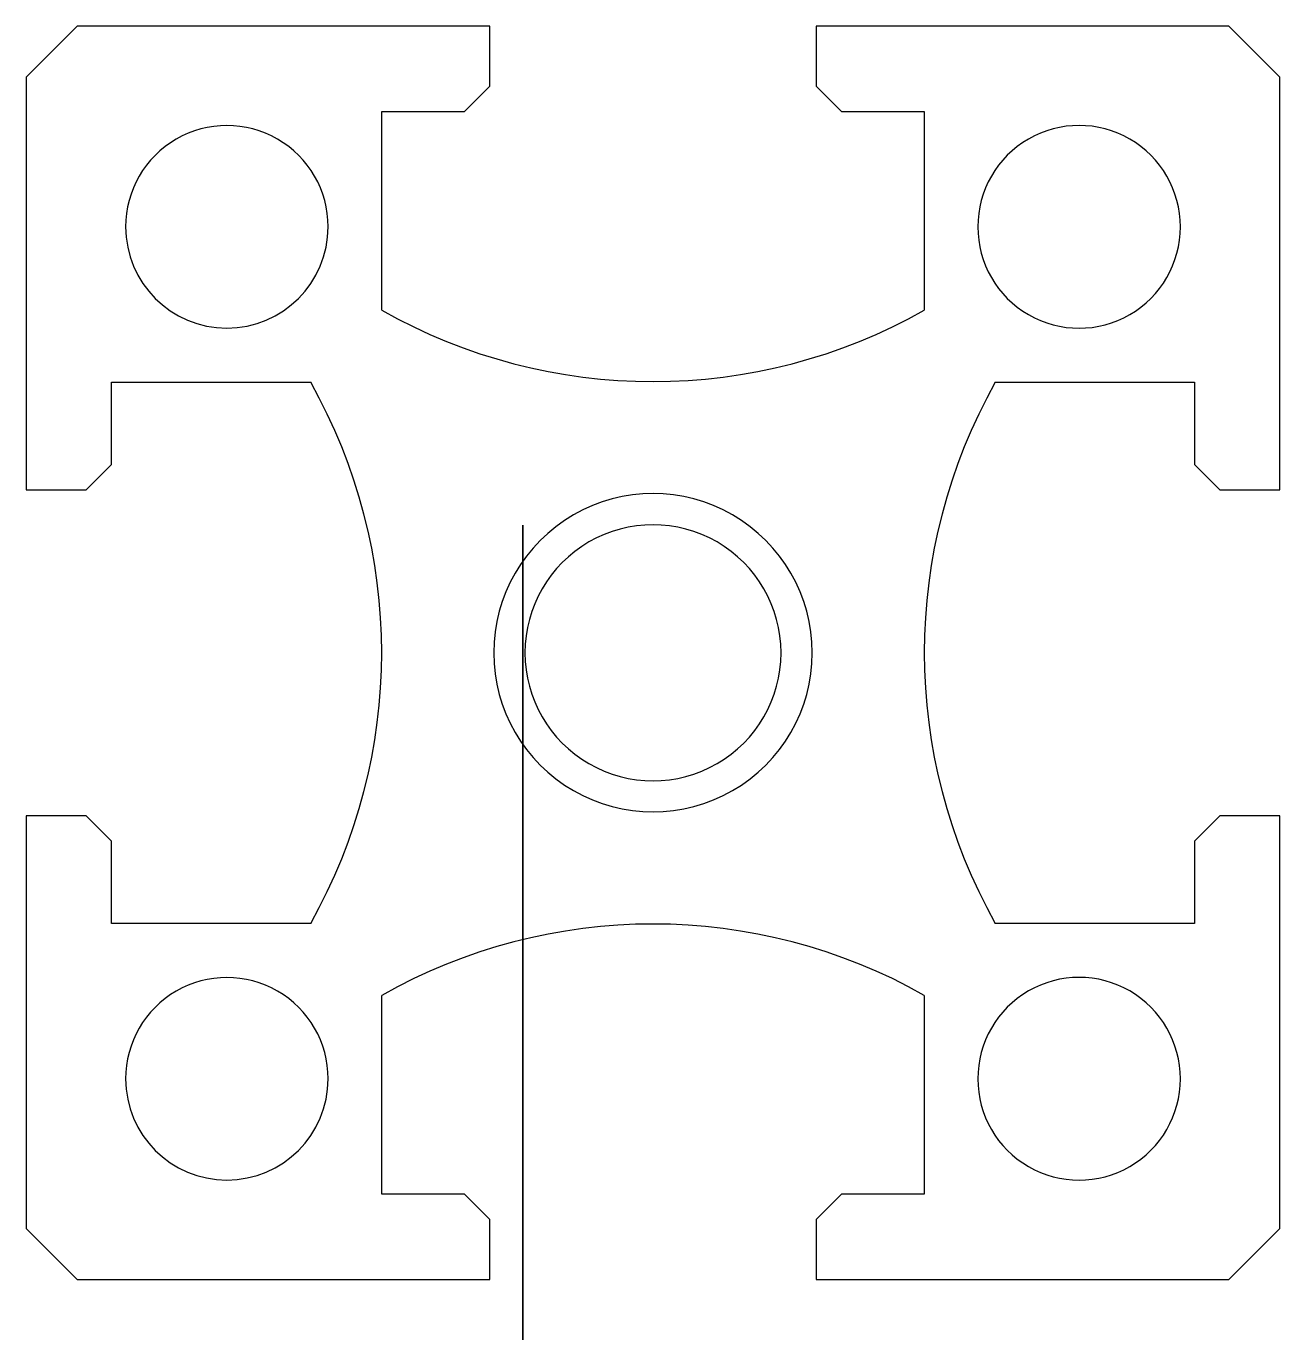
# Model space of a CAD drawing. Extents: x 312.5 to 382.3, y 294.8 to 367.9.
import ezdxf

# ---------------------------------------------------------------- set-up
doc = ezdxf.new("R2010")
doc.units = 0
doc.layers.add('Ebene_1', color=7, linetype='CONTINUOUS')

msp = doc.modelspace()

# ---------------------------------------------------------------- linework, layer by layer
at = {"layer": 'Ebene_1', "color": 7}
for points in [[(315.347344, 367.936005), (312.511145, 365.099816)], [(338.320545, 367.936005), (315.347344, 367.936005)], [(338.320545, 364.603476), (338.320545, 367.936005)], [(356.472209, 367.936005), (356.472209, 364.603476)], [(379.445399, 367.936005), (356.472209, 367.936005)], [(382.281598, 365.099816), (379.445399, 367.936005)], [(312.511145, 365.099816), (312.511145, 342.126615)], [(382.281598, 342.126615), (382.281598, 365.099816)], [(336.902446, 363.185377), (338.320545, 364.603476)], [(356.472209, 364.603476), (357.890298, 363.185377)], [(332.293628, 363.185377), (336.902446, 363.185377)], [(332.293628, 352.12506), (332.293628, 363.185377)], [(357.890298, 363.185377), (362.499126, 363.185377)], [(362.499126, 363.185377), (362.499126, 352.12506)], [(329.315619, 356.768479), (329.315619, 356.768479)], [(376.75101, 356.768479), (376.75101, 356.768479)], [(317.261784, 348.118083), (328.3421, 348.118083)], [(317.261784, 343.544714), (317.261784, 348.118083)], [(366.450644, 348.118083), (377.53097, 348.118083)], [(377.53097, 348.118083), (377.53097, 343.544714)], [(315.843684, 342.126615), (317.261784, 343.544714)], [(377.53097, 343.544714), (378.94907, 342.126615)], [(312.511145, 342.126615), (315.843684, 342.126615)], [(378.94907, 342.126615), (382.281598, 342.126615)], [(340.157472, 340.157492), (340.157472, 340.157492), (340.157472, 294.80317), (340.157472, 294.80317), (340.157472, 340.157492)], [(354.522319, 333.050789), (354.522319, 333.050789)], [(356.259488, 333.050789), (356.259488, 333.050789)], [(312.511145, 323.974952), (312.511145, 301.001761)], [(315.843684, 323.974952), (312.511145, 323.974952)], [(317.261784, 322.556852), (315.843684, 323.974952)], [(378.94907, 323.974952), (377.53097, 322.556852)], [(382.281598, 323.974952), (378.94907, 323.974952)], [(382.281598, 301.001761), (382.281598, 323.974952)], [(317.261784, 317.983495), (317.261784, 322.556852)], [(377.53097, 322.556852), (377.53097, 317.983495)], [(328.3421, 317.983495), (317.261784, 317.983495)], [(377.53097, 317.983495), (366.450644, 317.983495)], [(332.293628, 302.91619), (332.293628, 313.976517)], [(362.499126, 313.976517), (362.499126, 302.91619)], [(329.315619, 309.333088), (329.315619, 309.333088)], [(376.75101, 309.333088), (376.75101, 309.333088)], [(336.902446, 302.91619), (332.293628, 302.91619)], [(338.320545, 301.498091), (336.902446, 302.91619)], [(357.890298, 302.91619), (356.472209, 301.498091)], [(362.499126, 302.91619), (357.890298, 302.91619)], [(338.320545, 298.165562), (338.320545, 301.498091)], [(356.472209, 301.498091), (356.472209, 298.165562)], [(312.511145, 301.001761), (315.347344, 298.165562)], [(379.445399, 298.165562), (382.281598, 301.001761)], [(315.347344, 298.165562), (338.320545, 298.165562)], [(356.472209, 298.165562), (379.445399, 298.165562)]]:
    msp.add_lwpolyline(points, dxfattribs=at)
for points in [[(326.497147, 361.650215), (324.753071, 362.657158), (322.604281, 362.657158), (320.860205, 361.650215)], [(373.934528, 361.655943), (372.189444, 362.664414), (370.038702, 362.664414), (368.293617, 361.655943)], [(320.860205, 361.650215), (319.116128, 360.643272), (318.041733, 358.782365), (318.041733, 356.768479)], [(329.315619, 356.768479), (329.315619, 358.782365), (328.241224, 360.643272), (326.497147, 361.650215)], [(368.293617, 361.655943), (366.548533, 360.647472), (365.474677, 358.784001), (365.477135, 356.768479)], [(376.75101, 356.768479), (376.753469, 358.784001), (375.679612, 360.647472), (373.934528, 361.655943)], [(318.041733, 356.768479), (318.041734, 353.655282), (320.565479, 351.131537), (323.678676, 351.131537)], [(323.678676, 351.131537), (326.791873, 351.131537), (329.315619, 353.655282), (329.315619, 356.768479)], [(365.477135, 356.768479), (365.474677, 354.752958), (366.548533, 352.889486), (368.293617, 351.881015)], [(373.934528, 351.881015), (375.679612, 352.889486), (376.753469, 354.752958), (376.75101, 356.768479)], [(332.293628, 352.12506), (341.665875, 346.829697), (353.126879, 346.829697), (362.499126, 352.12506)], [(368.293617, 351.881015), (370.038702, 350.872544), (372.189444, 350.872544), (373.934528, 351.881015)], [(328.3421, 317.983495), (333.610794, 327.337478), (333.610794, 338.764099), (328.3421, 348.118083)], [(366.450644, 348.118083), (361.181949, 338.764099), (361.181949, 327.337478), (366.450644, 317.983495)], [(351.82793, 340.726473), (349.085672, 342.309716), (345.707071, 342.309716), (342.964813, 340.726473)], [(342.964813, 340.726473), (340.222556, 339.14323), (338.533255, 336.217275), (338.533255, 333.050789)], [(350.959345, 339.22204), (348.75457, 340.494968), (346.038174, 340.494968), (343.833398, 339.22204)], [(356.259488, 333.050789), (356.259488, 336.217275), (354.570188, 339.14323), (351.82793, 340.726473)], [(343.833398, 339.22204), (341.628622, 337.949112), (340.270424, 335.596644), (340.270424, 333.050789)], [(354.522319, 333.050789), (354.522319, 335.596644), (353.164121, 337.949112), (350.959345, 339.22204)], [(338.533255, 333.050789), (338.533255, 329.884302), (340.222556, 326.958348), (342.964813, 325.375105)], [(340.270424, 333.050789), (340.270424, 330.504933), (341.628622, 328.152465), (343.833398, 326.879537)], [(350.959345, 326.879537), (353.164121, 328.152465), (354.522319, 330.504933), (354.522319, 333.050789)], [(351.82793, 325.375105), (354.570188, 326.958348), (356.259488, 329.884302), (356.259488, 333.050789)], [(343.833398, 326.879537), (346.038174, 325.606609), (348.75457, 325.606609), (350.959345, 326.879537)], [(342.964813, 325.375105), (345.707071, 323.791861), (349.085672, 323.791861), (351.82793, 325.375105)], [(362.499126, 313.976517), (353.126879, 319.27188), (341.665875, 319.27188), (332.293628, 313.976517)], [(326.497147, 314.214823), (324.753071, 315.221766), (322.604281, 315.221766), (320.860205, 314.214823)], [(373.934528, 314.220551), (372.189444, 315.229022), (370.038702, 315.229022), (368.293617, 314.220551)], [(320.860205, 314.214823), (319.116128, 313.207881), (318.041733, 311.346973), (318.041733, 309.333088)], [(329.315619, 309.333088), (329.315619, 311.346973), (328.241224, 313.207881), (326.497147, 314.214823)], [(368.293617, 314.220551), (366.548533, 313.21208), (365.474677, 311.348609), (365.477135, 309.333088)], [(376.75101, 309.333088), (376.753469, 311.348609), (375.679612, 313.21208), (373.934528, 314.220551)], [(318.041733, 309.333088), (318.041734, 306.21989), (320.565479, 303.696145), (323.678676, 303.696145)], [(323.678676, 303.696145), (326.791873, 303.696145), (329.315619, 306.21989), (329.315619, 309.333088)], [(365.477135, 309.333088), (365.474677, 307.317566), (366.548533, 305.454095), (368.293617, 304.445624)], [(373.934528, 304.445624), (375.679612, 305.454095), (376.753469, 307.317566), (376.75101, 309.333088)], [(368.293617, 304.445624), (370.038702, 303.437153), (372.189444, 303.437153), (373.934528, 304.445624)]]:
    msp.add_open_spline(points, degree=3, dxfattribs=at)

doc.saveas('drawing.dxf')
